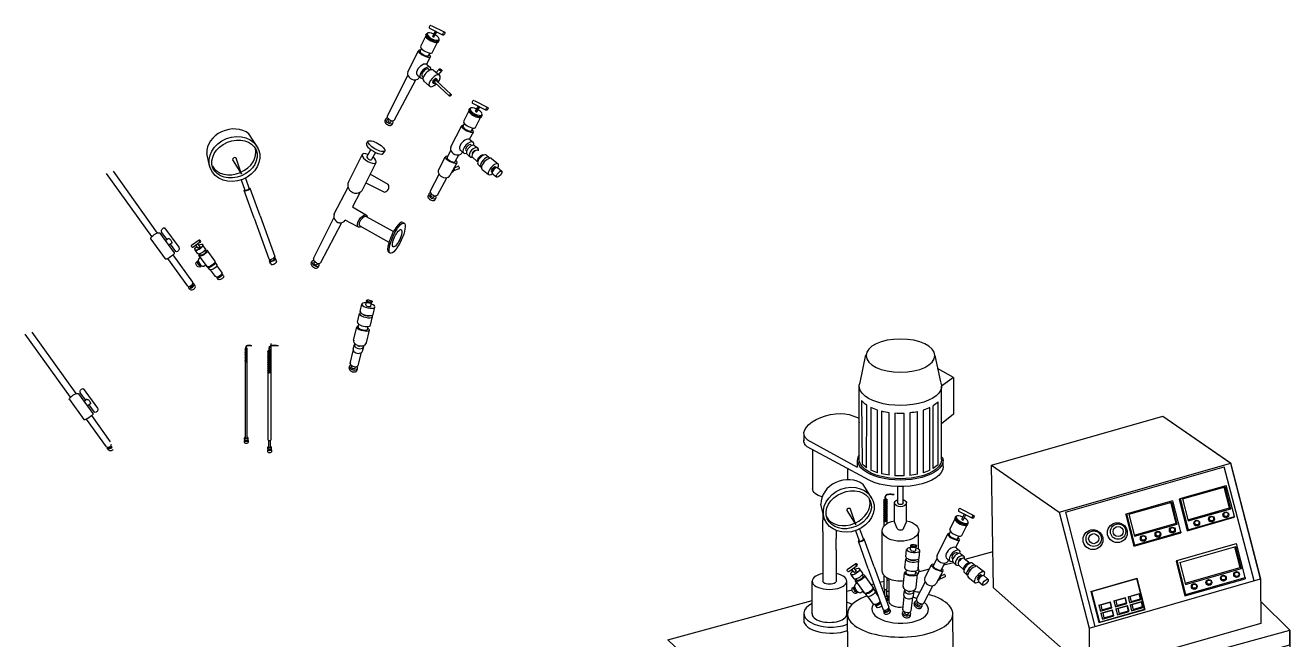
# Model space of a CAD drawing. Extents: x -739 to 2340, y -608 to 1653.
# Drawn here: x -739 to 800, y 609 to 1356 of the extents above; entities that cross this region are included whole.
import ezdxf

# ---------------------------------------------------------------- set-up
doc = ezdxf.new("R2010")
doc.units = 0
doc.header["$MEASUREMENT"] = 0

# ---------------------------------------------------------------- blocks, each defined once
blk = doc.blocks.new('*U5')
at = {"linetype": 'Continuous'}
for p, q in [((-1.1, 3.8), (-1.4, 3.8)), ((-0.4, -0.2), (-0.6, -0.2))]:
    blk.add_line(p, q, dxfattribs=at)
for major_axis in [(0.42, -2.02), (0.38, -1.83)]:
    blk.add_ellipse((-1, 1.8), major_axis=major_axis, ratio=0.373102, dxfattribs=at)
blk.add_ellipse((-0.7, 1.8), major_axis=(0.42, -2.02), ratio=0.373102, start_param=6.145748, end_param=9.391642, dxfattribs=at)
blk = doc.blocks.new('*U6')
at = {"color": 0, "linetype": 'ByBlock', "lineweight": -2, "transparency": 16777216, "rotation": 270}
for p in [(579, 1450), (579, 1450, 1.9), (579, 1450, 3.8), (579, 1447.7), (579, 1447.7, 1.9), (579, 1447.7, 3.8), (579, 1445.4), (579, 1445.4, 1.9), (579, 1445.4, 3.8), (579, 1443.1), (579, 1443.1, 1.9), (579, 1443.1, 3.8), (579, 1440.8), (579, 1440.8, 1.9), (579, 1440.8, 3.8), (579, 1438.5), (579, 1438.5, 1.9), (579, 1438.5, 3.8), (579, 1436.2), (579, 1436.2, 1.9), (579, 1436.2, 3.8), (579, 1433.8), (579, 1433.8, 1.9), (579, 1433.8, 3.8), (579, 1431.5), (579, 1431.5, 1.9), (579, 1431.5, 3.8), (579, 1429.2), (579, 1429.2, 1.9), (579, 1429.2, 3.8), (579, 1426.9), (579, 1426.9, 1.9), (579, 1426.9, 3.8), (579, 1424.6), (579, 1424.6, 1.9), (579, 1424.6, 3.8)]:
    blk.add_blockref('*U5', p, dxfattribs=at)
blk = doc.blocks.new('*U7')
at = {"linetype": 'Continuous'}
for p, q in [((-0.6, 2.3), (-0.8, 2.3)), ((-0.2, -0.1), (-0.3, -0.1))]:
    blk.add_line(p, q, dxfattribs=at)
for major_axis in [(0.25, -1.2), (0.23, -1.09)]:
    blk.add_ellipse((-0.6, 1.1), major_axis=major_axis, ratio=0.373102, dxfattribs=at)
blk.add_ellipse((-0.4, 1.1), major_axis=(0.25, -1.2), ratio=0.373102, start_param=6.145748, end_param=9.391642, dxfattribs=at)
blk = doc.blocks.new('*U8')
at = {"color": 0, "linetype": 'ByBlock', "lineweight": -2, "transparency": 16777216, "rotation": 270}
for p in [(345.8, 865.9), (345.8, 865.9, 1.1), (345.8, 865.9, 2.2), (345.8, 864.6), (345.8, 864.6, 1.1), (345.8, 864.6, 2.2), (345.8, 863.2), (345.8, 863.2, 1.1), (345.8, 863.2, 2.2), (345.8, 861.8), (345.8, 861.8, 1.1), (345.8, 861.8, 2.2), (345.8, 860.4), (345.8, 860.4, 1.1), (345.8, 860.4, 2.2), (345.8, 859), (345.8, 859, 1.1), (345.8, 859, 2.2), (345.8, 857.7), (345.8, 857.7, 1.1), (345.8, 857.7, 2.2), (345.8, 856.3), (345.8, 856.3, 1.1), (345.8, 856.3, 2.2), (345.8, 854.9), (345.8, 854.9, 1.1), (345.8, 854.9, 2.2), (345.8, 853.5), (345.8, 853.5, 1.1), (345.8, 853.5, 2.2), (345.8, 852.1), (345.8, 852.1, 1.1), (345.8, 852.1, 2.2), (345.8, 850.7), (345.8, 850.7, 1.1), (345.8, 850.7, 2.2)]:
    blk.add_blockref('*U7', p, dxfattribs=at)
blk = doc.blocks.new('*U9')
at = {"linetype": 'Continuous'}
for p, q in [((-1.1, 3.8), (-1.4, 3.8)), ((-0.4, -0.2), (-0.6, -0.2))]:
    blk.add_line(p, q, dxfattribs=at)
for major_axis in [(0.42, -2.02), (0.38, -1.83)]:
    blk.add_ellipse((-1, 1.8), major_axis=major_axis, ratio=0.373102, dxfattribs=at)
blk.add_ellipse((-0.7, 1.8), major_axis=(0.42, -2.02), ratio=0.373102, start_param=6.145748, end_param=9.391642, dxfattribs=at)
blk = doc.blocks.new('*U10')
at = {"color": 0, "linetype": 'ByBlock', "lineweight": -2, "transparency": 16777216, "rotation": 270}
for p in [(579, 1450), (579, 1450, 1.9), (579, 1450, 3.8), (579, 1447.7), (579, 1447.7, 1.9), (579, 1447.7, 3.8), (579, 1445.4), (579, 1445.4, 1.9), (579, 1445.4, 3.8), (579, 1443.1), (579, 1443.1, 1.9), (579, 1443.1, 3.8), (579, 1440.8), (579, 1440.8, 1.9), (579, 1440.8, 3.8), (579, 1438.5), (579, 1438.5, 1.9), (579, 1438.5, 3.8), (579, 1436.2), (579, 1436.2, 1.9), (579, 1436.2, 3.8), (579, 1433.8), (579, 1433.8, 1.9), (579, 1433.8, 3.8), (579, 1431.5), (579, 1431.5, 1.9), (579, 1431.5, 3.8), (579, 1429.2), (579, 1429.2, 1.9), (579, 1429.2, 3.8), (579, 1426.9), (579, 1426.9, 1.9), (579, 1426.9, 3.8), (579, 1424.6), (579, 1424.6, 1.9), (579, 1424.6, 3.8)]:
    blk.add_blockref('*U9', p, dxfattribs=at)

msp = doc.modelspace()

# ---------------------------------------------------------------- linework, layer by layer
at = {"linetype": 'Continuous'}
for p, q in [((-244.7, 1356.2), (-228, 1347.9)), ((-257.3, 1330.9), (-251.2, 1343)), ((-251.2, 1344.3), (-250.5, 1345.8)), ((-250, 1346.3), (-249, 1346.9)), ((-246.6, 1352.8), (-229.9, 1344.5)), ((-242.7, 1343.1), (-239.4, 1349.2)), ((-241.1, 1342.3), (-237.8, 1348.4)), ((-234.8, 1338.4), (-234.8, 1339.8)), ((-259.9, 1325.2), (-259.7, 1325.5)), ((-258.1, 1324.5), (-256.3, 1328.1)), ((-242.8, 1323.6), (-236.7, 1335.7)), ((-235.6, 1336.4), (-234.9, 1337.9)), ((-245.5, 1318.3), (-250.4, 1309)), ((-249.4, 1308.4), (-245.5, 1305.2)), ((-247.8, 1319.3), (-246.1, 1322.8)), ((-261.3, 1295.6), (-257.2, 1292.3)), ((-255.4, 1294.6), (-254.1, 1293.5)), ((-247.7, 1303.2), (-246.1, 1301.9)), ((-241.7, 1301.7), (-234.4, 1295.7)), ((-234.4, 1303.4), (-238.3, 1298.9)), ((-235.2, 1296.4), (-231.4, 1300.8)), ((-253.7, 1289), (-246.4, 1282.2)), ((-242.6, 1286.6), (-241.6, 1285.6)), ((-240.5, 1287.1), (-222.4, 1270.2)), ((-238.4, 1289.1), (-220.4, 1272.2)), ((-238.1, 1291.2), (-237.1, 1290.4)), ((-192.4, 1264.9), (-175.7, 1256.5)), ((-204.9, 1239.6), (-198.8, 1251.7)), ((-198.9, 1252.9), (-198.2, 1254.5)), ((-197.7, 1255), (-196.7, 1255.5)), ((-194.3, 1261.5), (-177.6, 1253.1)), ((-190.4, 1251.8), (-187.1, 1257.9)), ((-188.8, 1250.9), (-185.5, 1257.1)), ((-183.3, 1245.1), (-182.6, 1246.6)), ((-182.5, 1247), (-182.5, 1248.4)), ((-207.6, 1233.8), (-207.4, 1234.2)), ((-205.8, 1233.2), (-204, 1236.8)), ((-195.5, 1227.9), (-193.7, 1231.4)), ((-190.4, 1232.2), (-184.3, 1244.3)), ((-455.2, 1206.8), (-466.4, 1224.4)), ((-193.2, 1226.9), (-198.1, 1217.6)), ((-197, 1217), (-193.2, 1213.8)), ((-513.8, 1183.8), (-517.7, 1200.5)), ((-323.2, 1212.1), (-321.3, 1215.2)), ((-317.9, 1205.1), (-322.7, 1196.8)), ((-312.2, 1201.5), (-317, 1193.2)), ((-302.8, 1200.3), (-300.9, 1203.4)), ((-209, 1204.3), (-204.9, 1200.9)), ((-196.2, 1210.9), (-195, 1210)), ((-191.4, 1209.7), (-187.7, 1206.9)), ((-486.2, 1192.8), (-475.5, 1175.4)), ((-475.5, 1175.4), (-481.7, 1194.6)), ((-213.1, 1189.4), (-221.7, 1173.6)), ((-200.9, 1199.6), (-197.5, 1196.5)), ((-194.5, 1196.2), (-188, 1190.1)), ((-187.6, 1187.3), (-184.3, 1184.2)), ((-177.4, 1198.3), (-173.8, 1195.5)), ((-170.7, 1194), (-163, 1187.7)), ((-470.7, 1170.4), (-466.1, 1157.5)), ((-296.9, 1162.7), (-318.6, 1175.3)), ((-210.4, 1181.9), (-217.3, 1179.1)), ((-216.1, 1183), (-211.6, 1184.9)), ((-182.7, 1181.3), (-174.6, 1174.7)), ((-171.4, 1178.4), (-170.6, 1177.8)), ((-170.1, 1176.1), (-164.9, 1171.8)), ((-166.3, 1184), (-165.7, 1183.4)), ((-163.8, 1183.2), (-158.6, 1179)), ((-475.8, 1168.3), (-471.3, 1155.7)), ((-460, 1121.8), (-472.2, 1155.3)), ((-452.8, 1124.4), (-464.9, 1157.9)), ((-323.9, 1164.8), (-301.4, 1153.4)), ((-330.9, 1153.5), (-340.2, 1135.5)), ((-452.8, 1124.4), (-435, 1075.1)), ((-340.2, 1135.5), (-323.3, 1125.3)), ((-323.5, 1123.7), (-290.4, 1105.4)), ((-569, 1109.8), (-551.6, 1086.2)), ((-460, 1121.8), (-442, 1072.1)), ((-333.6, 1111.1), (-349.1, 1119.1)), ((-331.3, 1112.4), (-295.9, 1092.6)), ((-279.1, 1116.6), (-277.1, 1115.5)), ((-585.8, 1096.3), (-568.3, 1072.1)), ((-574.6, 1103.5), (-557.2, 1079.3)), ((-566, 1095.6), (-572.7, 1104.8)), ((-564.3, 1096.8), (-568, 1094.2)), ((-526.8, 1094.8), (-536.1, 1088.3)), ((-525.2, 1092.7), (-534.5, 1086.1)), ((-560.3, 1091.2), (-563.9, 1088.7)), ((-555.3, 1081.2), (-561.9, 1090.1)), ((-531.9, 1082.8), (-532, 1082.9)), ((-522.6, 1089.5), (-522.8, 1089.7)), ((-294.3, 1079), (-296.4, 1080.2)), ((-529.7, 1068.8), (-527.9, 1070.1)), ((-527, 1072.7), (-525.5, 1073.7)), ((-526.9, 1075.5), (-517.6, 1062.9)), ((-526.1, 1062.5), (-523.9, 1063.6)), ((-521.2, 1063.3), (-519, 1064.7)), ((-441.3, 1069.9), (-439.8, 1066)), ((-439.9, 1066.1), (-441.2, 1069.8)), ((-440.3, 1070.3), (-440.7, 1071.4)), ((-435.1, 1072.4), (-435.5, 1073.6)), ((-434.2, 1072.9), (-432.8, 1069.1)), ((-390.5, 1067), (-389.7, 1069)), ((-387.4, 1067.5), (-386.6, 1069)), ((-383.4, 1065.2), (-382.6, 1066.7)), ((-381.9, 1062.1), (-380.9, 1064)), ((-503.2, 1050.1), (-503.5, 1050.5)), ((-500.3, 1052.4), (-500.5, 1052.7)), ((-537.8, 1038.3), (-538.3, 1038.8)), ((-534.8, 1040.4), (-535.3, 1041.1)), ((-331, 1008.2), (-328.9, 1017.1)), ((-324.1, 1016), (-323.2, 1020)), ((-323.4, 1020.5), (-323.2, 1021.5)), ((-322.9, 1021), (-322.9, 1021)), ((-317.9, 1014.6), (-317, 1018.5)), ((-316.6, 1018.9), (-316.3, 1020)), ((-334.1, 995.1), (-331.6, 1005.7)), ((-318.2, 991.4), (-315.8, 1001.9)), ((-315.2, 1004.6), (-313.1, 1013.5)), ((-333.4, 988.7), (-332.4, 992.6)), ((-323.3, 969.9), (-319.7, 985.4)), ((-322.1, 986), (-321.2, 989.8)), ((-470.6, 878.6), (-470.6, 962.7)), ((-469.9, 962.8), (-469.9, 964.1)), ((-469.8, 964.1), (-469.8, 964.4)), ((-469.5, 964.1), (-469.5, 964.4)), ((-469.3, 962.9), (-469.3, 964.1)), ((-468.7, 963), (-468.7, 877)), ((-443, 928.5), (-443, 960)), ((-441.9, 960.2), (-441.9, 962.4)), ((-441.6, 962.4), (-441.6, 962.9)), ((-441.2, 962.4), (-441.2, 962.9)), ((-440.9, 960.4), (-440.9, 962.4)), ((-439.8, 969.1), (-439.8, 931.1)), ((-439.8, 960.6), (-439.8, 931.1)), ((-339.5, 962.4), (-337.9, 968.1)), ((-328.1, 959.9), (-326.5, 965.6)), ((277.4, 921.8), (284.5, 955.2)), ((368.4, 954.4), (375.5, 922.3)), ((-443, 851.6), (-443, 928.5)), ((-439.8, 931.1), (-439.8, 851.6)), ((391.1, 927.7), (371.7, 938.6)), ((391.1, 927.7), (376.7, 917.2)), ((391.1, 927.7), (391.1, 883.3)), ((-664.9, 900.1), (-671.7, 909.2)), ((-668, 914.2), (-650.6, 890.6)), ((276.4, 828), (276.4, 917.2)), ((376.7, 828), (376.7, 917.2)), ((-684.8, 900.8), (-667.3, 876.6)), ((-673.6, 907.9), (-656.2, 883.8)), ((-663.3, 901.2), (-666.9, 898.7)), ((-659.3, 895.6), (-662.9, 893.1)), ((-654.3, 885.6), (-660.9, 894.5)), ((-470.6, 854.3), (-470.6, 878.6)), ((268.6, 881.3), (276.4, 878.2)), ((391.1, 883.3), (376.7, 871.4)), ((437.3, 821), (646, 880.7)), ((646, 880.7), (728.5, 823.6)), ((-468.7, 877), (-468.7, 854.4)), ((-471.8, 852.2), (-471.8, 854.4)), ((-471.8, 848.8), (-471.8, 851.1)), ((-468.7, 851.4), (-468.7, 851.1)), ((-467.3, 852.2), (-467.3, 854.4)), ((-467.3, 851.1), (-467.3, 848.8)), ((-442.3, 843), (-442.2, 851.1)), ((-440.3, 851.1), (-440.3, 843)), ((209.1, 859.2), (209.1, 850.6)), ((274.5, 818.3), (213, 852.1)), ((-636.6, 842.3), (-637.1, 843)), ((-443.5, 840.9), (-443.5, 843)), ((-443.5, 837.4), (-443.5, 839.8)), ((-442.3, 840.1), (-442.3, 839.8)), ((-440.3, 840), (-440.3, 839.8)), ((-439, 840.9), (-439, 843)), ((-439, 839.8), (-439, 837.4)), ((288.6, 802.7), (213, 843.5)), ((219.5, 840), (219.7, 792.4)), ((262.1, 817), (262.1, 803.3)), ((274.5, 819.5), (274.5, 827.2)), ((378.6, 819.5), (378.6, 827.4)), ((437.3, 821), (519.9, 764)), ((519.9, 764), (728.5, 823.6)), ((527.4, 764), (720.6, 819.2)), ((756.9, 680.3), (720.6, 819.2)), ((764.9, 682.6), (728.5, 823)), ((288.9, 810.5), (285.3, 812.4)), ((292.3, 779.9), (281.2, 797.5)), ((323.3, 775.1), (323.3, 795)), ((329.8, 775.1), (329.8, 795)), ((666.9, 780.4), (723.2, 796.5)), ((669.8, 779.9), (721.8, 794.7)), ((727.1, 769.1), (720.6, 794.4)), ((728.6, 768.1), (721.8, 794.7)), ((733, 758.4), (723.2, 796.3)), ((733, 758.4), (723.2, 796.3)), ((233.8, 756.9), (229.9, 773.6)), ((306.8, 747.3), (306.8, 778.8)), ((307.9, 779), (307.9, 781.2)), ((308.2, 781.2), (308.2, 781.7)), ((308.6, 781.2), (308.6, 781.7)), ((308.9, 779.2), (308.9, 781.2)), ((310, 779.7), (310, 749.9)), ((310, 779.4), (310, 749.9)), ((319.3, 752.3), (319.3, 775.1)), ((333.8, 752.3), (333.8, 775.1)), ((601.8, 761.8), (658.1, 777.9)), ((604.7, 761.3), (656.7, 776.1)), ((662.3, 750.5), (655.8, 775.9)), ((663.5, 749.4), (656.7, 776.1)), ((667.9, 739.8), (658.1, 777.7)), ((667.9, 739.8), (658.1, 777.7)), ((665.9, 779.3), (666.9, 780.4)), ((665.9, 779.3), (675.7, 741.2)), ((666.9, 780.4), (676.7, 742.3)), ((669.8, 779.9), (676.7, 753.2)), ((232.2, 763.4), (232.2, 754.2)), ((232.2, 740.4), (232.2, 754.2)), ((261.4, 765.8), (272.1, 748.4)), ((272.1, 748.4), (265.9, 767.7)), ((386.7, 743), (392.8, 755.1)), ((392.8, 756.3), (393.5, 757.9)), ((394, 758.4), (395, 758.9)), ((397.4, 764.9), (414.1, 756.5)), ((399.2, 768.3), (416, 759.9)), ((401.3, 755.2), (404.6, 761.3)), ((402.9, 754.3), (406.2, 760.5)), ((519.9, 764), (556.2, 622.9)), ((527.4, 764), (563.3, 624.9)), ((600.8, 760.6), (601.8, 761.8)), ((600.8, 760.6), (610.6, 722.6)), ((601.8, 761.8), (611.6, 723.7)), ((604.7, 761.3), (611.6, 734.6)), ((675.7, 741.2), (732.9, 757.6)), ((676.3, 754.5), (727.1, 769.1)), ((676.7, 753.2), (728.6, 768.1)), ((676.7, 753.2), (716.1, 764.5)), ((676.7, 742.3), (733, 758.4)), ((728.6, 768.1), (727.1, 769.1)), ((733, 758.4), (732.9, 757.6)), ((232.2, 740.4), (232.2, 698.1)), ((248.4, 741.7), (248.4, 731.7)), ((271.7, 741.4), (276.3, 728.8)), ((276.8, 743.5), (281.5, 730.6)), ((304.2, 692.8), (304.2, 741.2)), ((322.7, 743.8), (319.3, 752.3)), ((330.5, 744), (333.8, 752.3)), ((348.7, 718.9), (348.7, 739.8)), ((385.9, 736.6), (387.7, 740.2)), ((401.2, 735.6), (407.3, 747.7)), ((408.4, 748.5), (409.1, 750)), ((409.2, 750.4), (409.2, 751.8)), ((610.6, 722.6), (667.8, 738.9)), ((611.2, 735.9), (662.3, 750.5)), ((611.6, 734.6), (663.5, 749.4)), ((611.6, 723.7), (667.9, 739.8)), ((662.3, 750.5), (663.5, 749.4)), ((667.9, 739.8), (667.8, 738.9)), ((675.7, 741.2), (676.7, 742.3)), ((248.4, 718), (248.4, 731.7)), ((287.5, 694.9), (275.4, 728.4)), ((294.7, 697.5), (282.6, 731)), ((339.1, 722.6), (339.2, 723.6)), ((384.1, 737.2), (384.3, 737.6)), ((398.5, 730.3), (393.6, 721)), ((396.2, 731.3), (397.9, 734.8)), ((610.6, 722.6), (611.6, 723.7)), ((663, 704.9), (735.6, 725.7)), ((663, 704.9), (735.6, 725.7)), ((746.3, 684.2), (735.6, 725.7)), ((746.3, 684.2), (735.6, 725.7)), ((248.4, 718), (248.4, 698.2)), ((333.2, 709.4), (334.1, 718.5)), ((339, 718), (339.4, 722.1)), ((339.5, 723.1), (339.5, 723.1)), ((345.4, 717.4), (345.7, 721.4)), ((346.1, 721.9), (346.2, 723)), ((349.4, 707.9), (350.3, 717)), ((394.6, 720.4), (398.5, 717.2)), ((395.5, 714.3), (396.6, 713.4)), ((400.2, 713.1), (403.9, 710.3)), ((666.7, 702.7), (734.8, 722.1)), ((740.1, 696.6), (733.6, 721.8)), ((741.6, 695.4), (734.8, 722.1)), ((232.2, 698.1), (232.2, 679.4)), ((248.4, 698.2), (248.4, 679.4)), ((272.2, 701), (261.9, 693.8)), ((273.9, 698.7), (263.6, 691.4)), ((276.8, 695.2), (276.6, 695.4)), ((287.5, 694.9), (305.5, 645.2)), ((294.7, 697.5), (312.6, 648.2)), ((331.9, 696), (333, 706.8)), ((333.5, 689.7), (333.8, 693.7)), ((348.1, 694.4), (349.1, 705.2)), ((348.7, 706.2), (348.7, 706.9)), ((348.7, 694.4), (348.7, 700.8)), ((378.6, 692.8), (369.9, 677)), ((382.7, 707.7), (386.8, 704.3)), ((389.4, 707.5), (390.3, 706.8)), ((390.8, 703), (394.1, 699.9)), ((397.1, 699.6), (403.7, 693.5)), ((404.3, 707.4), (411.3, 701.8)), ((414.3, 701.7), (417.9, 698.9)), ((420.9, 697.4), (428.7, 691.1)), ((663, 704.9), (662.1, 703.9)), ((662.1, 703.9), (672.9, 661.9)), ((663, 704.9), (673.7, 663.5)), ((666.7, 702.7), (673.6, 676)), ((673.2, 677.5), (740.1, 696.6)), ((673.6, 676), (741.6, 695.4)), ((740.1, 696.6), (741.6, 695.4)), ((219.1, 640.3), (219.1, 680.4)), ((261.3, 639.6), (261.3, 680.1)), ((266.5, 687.7), (266.3, 687.9)), ((272, 676.5), (273.6, 677.6)), ((272.1, 679.7), (282.3, 665.6)), ((306.8, 670.4), (306.8, 686.8)), ((310, 684.2), (310, 670.4)), ((310, 684.2), (310, 678.9)), ((312.7, 655.9), (312.7, 682.7)), ((345, 688.6), (345.3, 692.4)), ((345.9, 672.4), (347.4, 688.3)), ((381.2, 685.3), (374.4, 682.5)), ((375.6, 686.4), (380.1, 688.3)), ((404, 690.7), (407.4, 687.6)), ((409, 684.7), (417.1, 678.1)), ((420.3, 681.8), (421, 681.2)), ((421.6, 679.5), (426.8, 675.2)), ((425.3, 687.4), (426, 686.8)), ((427.9, 686.6), (433.1, 682.4)), ((556.2, 622.9), (764.9, 682.6)), ((558.2, 667.4), (614.5, 683.5)), ((559.1, 667.4), (614.2, 683.2)), ((623.8, 645.9), (614.2, 683)), ((624.3, 645.5), (614.5, 683.4)), ((672.9, 661.9), (746, 682.8)), ((673.6, 676), (713.1, 687.3)), ((673.7, 663.5), (746.3, 684.2)), ((746.3, 684.2), (746, 682.8)), ((268.9, 672.2), (270.9, 673.7)), ((272.9, 665.2), (275.3, 666.5)), ((278.3, 666.1), (280.8, 667.7)), ((307.6, 662.1), (307.6, 669.9)), ((309.5, 670), (309.5, 661.9)), ((310.8, 661.9), (310.8, 659.7)), ((330.8, 662.8), (331.6, 668.7)), ((342.4, 661.9), (343.3, 667.7)), ((558.2, 667.4), (568, 629.4)), ((559.1, 667.4), (568.7, 630.1)), ((603.6, 660.8), (617.6, 664.9)), ((605.8, 661.2), (617.3, 664.4)), ((618.8, 658.5), (617.3, 664.4)), ((619.5, 657.6), (617.6, 664.9)), ((673.7, 663.5), (672.9, 661.9)), ((298.2, 651.5), (297.9, 651.9)), ((301.5, 654), (301.3, 654.3)), ((309.5, 661), (309.5, 661)), ((309.5, 658.9), (309.5, 658.6)), ((309.5, 657.8), (309.5, 657.8)), ((310.8, 658.6), (310.8, 656.3)), ((312.5, 645.5), (312.1, 646.7)), ((568.1, 650.7), (582.1, 654.7)), ((568.1, 650.7), (569.9, 643.5)), ((569.9, 643.5), (584, 647.5)), ((570.3, 651), (581.8, 654.3)), ((570.3, 651), (571.8, 645.1)), ((571.8, 645.1), (583.3, 648.4)), ((583.3, 648.4), (581.8, 654.3)), ((584, 647.5), (582.1, 654.7)), ((586.4, 655.9), (600.5, 660)), ((586.4, 655.9), (588.3, 648.7)), ((588.3, 648.7), (602.3, 652.7)), ((588.6, 656.3), (600.1, 659.5)), ((588.6, 656.3), (590.1, 650.3)), ((588.9, 646.3), (603, 650.3)), ((590.1, 650.3), (601.7, 653.6)), ((591.1, 646.6), (602.6, 649.9)), ((591.1, 646.6), (592.7, 640.7)), ((601.7, 653.6), (600.1, 659.5)), ((602.3, 652.7), (600.5, 660)), ((604.2, 643.9), (602.6, 649.9)), ((604.9, 643.1), (603, 650.3)), ((603.6, 660.8), (605.4, 653.6)), ((605.4, 653.6), (619.5, 657.6)), ((605.8, 661.2), (607.3, 655.2)), ((606.1, 651.2), (620.1, 655.2)), ((606.1, 651.2), (607.9, 643.9)), ((607.3, 655.2), (618.8, 658.5)), ((607.9, 643.9), (622, 648)), ((608.3, 651.5), (619.8, 654.8)), ((608.3, 651.5), (609.8, 645.6)), ((609.8, 645.6), (621.3, 648.9)), ((621.3, 648.9), (619.8, 654.8)), ((622, 648), (620.1, 655.2)), ((262, 618.7), (262, 640.5)), ((306.3, 643), (307.3, 640.3)), ((307.3, 640.3), (306.3, 642.9)), ((307.2, 643.4), (306.8, 644.5)), ((313.4, 646), (314.4, 643.3)), ((390.6, 595.4), (390.2, 640.5)), ((568, 629.4), (624.3, 645.5)), ((568.7, 630.1), (623.8, 645.9)), ((570.6, 641), (584.7, 645)), ((570.6, 641), (572.4, 633.8)), ((572.4, 633.8), (586.5, 637.8)), ((572.8, 641.3), (584.3, 644.6)), ((572.8, 641.3), (574.3, 635.4)), ((574.3, 635.4), (585.8, 638.7)), ((585.8, 638.7), (584.3, 644.6)), ((586.5, 637.8), (584.7, 645)), ((588.9, 646.3), (590.8, 639)), ((590.8, 639), (604.9, 643.1)), ((592.7, 640.7), (604.2, 643.9)), ((262, 618.7), (262.1, 595.4)), ((556.2, 622.9), (556.4, 568.8)), ((800.4, 620.4), (800.3, 162.7))]:
    msp.add_line(p, q, dxfattribs=at)
for points in [[(-272.8, 1299.7), (-259.9, 1325.2)], [(-258.1, 1324.5), (-256.3, 1328.1)], [(-247.8, 1319.3), (-246, 1322.7)], [(-297.8, 1246.1), (-272.9, 1295.4)], [(-289.1, 1241.2), (-263.3, 1290)], [(-300.6, 1240.6), (-299.8, 1242.6)], [(-297.5, 1241), (-296.6, 1242.7)], [(-293.5, 1238.8), (-292.7, 1240.4)], [(-292.1, 1235.6), (-291.1, 1237.4)], [(-220.5, 1208.3), (-207.6, 1233.8)], [(-205.8, 1233.2), (-204, 1236.8)], [(-195.5, 1227.9), (-193.6, 1231.4)], [(-224.9, 1195.5), (-220.6, 1204)], [(-328.5, 1199.2), (-345.2, 1165.7)], [(-328.6, 1155.5), (-311.4, 1189.6)], [(-235.4, 1180.5), (-227.4, 1196.3)], [(-215.2, 1190.5), (-211, 1198.6)], [(-584.4, 1099.5), (-639.5, 1176.1)], [(-577.6, 1103.6), (-631.3, 1178.7)], [(-245.5, 1154.8), (-235, 1175.4)], [(-236.8, 1149.8), (-225.6, 1170.9)], [(-362.8, 1126.1), (-345.7, 1159.6)], [(-245.2, 1149.7), (-244.3, 1151.4)], [(-241.2, 1147.4), (-240.4, 1149)], [(-239.7, 1144.3), (-238.8, 1146)], [(-387.8, 1072.5), (-362.8, 1121.9)], [(-379, 1067.6), (-353.2, 1116.4)], [(-528.5, 1078.4), (-531.5, 1082.5)], [(-528.6, 1085.4), (-530.9, 1088.6)], [(-526.1, 1087.1), (-528.5, 1090.4)], [(-525.4, 1076.8), (-526.3, 1078.1)], [(-519.4, 1084.8), (-522.4, 1088.9)], [(-518.9, 1081.4), (-519.9, 1082.7)], [(-507.8, 1069.6), (-517.3, 1082.6)], [(-540.8, 1038.9), (-565.1, 1072.7)], [(-534.7, 1043.7), (-558.6, 1077)], [(-525.5, 1073.7), (-527.1, 1075.8)], [(-517.6, 1062.9), (-518.9, 1064.7)], [(-513.9, 1058.9), (-516.2, 1062)], [(-505.4, 1065.2), (-507.6, 1068.1)], [(-499.4, 1055.9), (-505.4, 1064)], [(-507, 1050.5), (-513, 1058.6)], [(-503.2, 1046.9), (-504.9, 1049.2)], [(-497.1, 1051.6), (-498.8, 1053.9)], [(-538, 1035), (-539.7, 1037.3)], [(-531.7, 1039.4), (-533.4, 1041.7)], [(-338.9, 973.2), (-335.2, 989.1)], [(-333.4, 988.5), (-332.5, 992.4)], [(-323.3, 969.9), (-319.7, 985.5)], [(-683.4, 903.9), (-738.5, 980.6)], [(-676.6, 908.1), (-730.3, 983.1)], [(-343.1, 945), (-339.3, 960.4)], [(-333.3, 942.5), (-329.2, 958.2)], [(-344.4, 939.1), (-344, 941.3)], [(-341.4, 940.3), (-341, 942.2)], [(-337, 939.1), (-336.6, 940.8)], [(-334.9, 936.3), (-334.4, 938.3)], [(279.3, 899.6), (279.9, 822.9)], [(285.4, 818), (285.5, 894)], [(366.2, 893.2), (366.2, 817)], [(372.4, 821.9), (372.4, 898.2)], [(-634.7, 849.4), (-657.5, 881.4)], [(290.6, 891.2), (290.6, 815)], [(298.8, 811.9), (298.8, 888)], [(303.7, 886.6), (303.7, 810.5), (303.7, 810.5)], [(313, 808.8), (313, 884.9)], [(319.7, 884.3), (319.7, 808.1)], [(331.1, 808), (331.1, 884.1)], [(338.1, 884.7), (338.1, 808.6)], [(347.3, 810), (347.3, 886.2)], [(354.3, 888), (354.3, 811.8)], [(362.5, 815), (362.5, 891.1)], [(440, 671.6), (437.3, 821), (646, 880.7), (728.3, 823.8), (764.9, 682.6), (764.9, 682.6), (765.2, 628.2)], [(-639.8, 843.3), (-664.1, 877.1)], [(-637, 839.4), (-638.7, 841.7)], [(385.9, 736.6), (387.7, 740.2)], [(371.2, 711.7), (384.1, 737.2)], [(396.2, 731.3), (398, 734.8)], [(405.3, 706.6), (439.5, 715.9)], [(270.2, 690.7), (267.6, 694.2)], [(272.9, 692.5), (270.3, 696.1)], [(280.3, 690), (277.1, 694.5)], [(333.5, 689.7), (333.8, 693.5)], [(348.7, 691.3), (361.8, 694.8)], [(348.7, 691.3), (361.8, 694.8)], [(356.3, 683.9), (364.2, 699.7)], [(366.7, 698.9), (371.1, 707.4)], [(376.4, 693.9), (380.7, 702)], [(379.4, 699.6), (391.1, 702.8)], [(270.2, 682.9), (266.9, 687.4)], [(273.6, 677.6), (271.8, 680)], [(273.7, 681.1), (272.7, 682.6)], [(280.9, 686.2), (279.8, 687.6)], [(293.1, 673.1), (282.7, 687.4)], [(301.6, 678.6), (306.8, 680)], [(310, 680.8), (312.7, 681.5)], [(330, 673.6), (331.6, 689.9)], [(345.9, 672.4), (347.4, 688.3)], [(346.2, 658.2), (356.6, 678.8)], [(261.3, 667.6), (267.7, 669.4)], [(282.3, 665.6), (280.8, 667.7)], [(286.4, 661.3), (283.9, 664.7)], [(291.2, 675.7), (294.2, 676.5)], [(295.9, 668.2), (293.5, 671.4)], [(299.4, 662.1), (295.9, 666.9)], [(354.9, 653.2), (366, 674.3)], [(765.2, 628.2), (556.4, 568.8), (440, 671.6)], [(43.4, 608.6), (219.1, 656.2)], [(43.4, 608.6), (203.6, 456.2), (800.4, 620.4), (765.1, 655.1)], [(294, 651.9), (287.5, 661)], [(298.2, 647.9), (296.3, 650.5)], [(329.6, 645.1), (331.3, 660.9)], [(339.5, 643.9), (341.6, 660)], [(343.4, 652.6), (344.2, 654.7)], [(346.5, 653.1), (347.4, 654.8)], [(350.5, 650.8), (351.3, 652.4)], [(351.9, 647.7), (352.9, 649.4)], [(209, 640.7), (209, 632)], [(329, 639.2), (329.1, 641.4)], [(331.8, 640.7), (332, 642.6)], [(336.3, 640), (336.5, 641.9)], [(338.8, 637.6), (339, 639.6)], [(43.4, 587.1), (203.6, 434.7), (800.4, 602.6), (800.4, 620.4)]]:
    msp.add_lwpolyline(points, dxfattribs=at)
msp.add_lwpolyline([(279.3, 903.4), (279.3, 903.4)], close=True, dxfattribs=at)
for centre, radius in [((687.2, 750.6), 3.54), ((705.1, 755.5), 3.54), ((705.2, 755.9), 2.58), ((722.6, 760.7), 3.54), ((722.8, 761.1), 2.58), ((560.9, 730.4), 12.1), ((561.8, 731.6), 9.36), ((590.6, 738.9), 12.1), ((591.5, 740.2), 9.36), ((591.5, 740.2), 6.14), ((640, 736.9), 3.54), ((640.1, 737.3), 2.58), ((657.5, 742.1), 3.54), ((657.7, 742.5), 2.58), ((687.4, 751), 2.58), ((561.8, 731.6), 6.14), ((622.1, 732), 3.54), ((622.3, 732.3), 2.58), ((702, 678.3), 3.54), ((702.2, 678.7), 2.58), ((719.6, 683.5), 3.54), ((719.7, 683.9), 2.58), ((735.7, 688), 3.54), ((735.9, 688.3), 2.58), ((684.2, 673.4), 3.54), ((684.4, 673.8), 2.58)]:
    msp.add_circle(centre, radius, dxfattribs=at)
for centre, radius, start, end in [((-336.1, 1162), 9.91, 157.6528, 319.1732), ((-302.2, 1159.5), 6.19, 277.1131, 30.6735), ((-355.2, 1124), 7.83, 164.4297, 273.498), ((-355.2, 1123.9), 7.81, 206.4143, 321.6873), ((-469.6, 964.5), 0.399, 251.8647, 288.1353), ((-441.4, 963), 0.667, 251.8647, 288.1353), ((-637.9, 847.4), 4.44, 245.0065, 347.4921), ((283.1, 828.2), 8.65, 140.2741, 185.1821), ((373.7, 827.3), 4.93, 0.7818, 53.0179), ((308.4, 781.9), 0.667, 251.8647, 288.1353)]:
    msp.add_arc(centre, radius, start, end, dxfattribs=at)
for centre, major_axis, ratio, start_param, end_param in [((-245.7, 1354.5), (-0.94, -1.71), 0.486917, 3.141593, 6.322419), ((-243.4, 1340.5), (-7.79, 3.99), 0.385181, 6.25845, 9.466712), ((-242.8, 1341.8), (-7.79, 3.99), 0.385181, 6.008796, 9.781747), ((-242.2, 1342.7), (-7.23, 3.71), 0.385181, 4.787902, 10.843887), ((-241.9, 1342.7), (-0.82, 0.42), 0.370948, 6.265757, 9.445244), ((-242.8, 1341.8), (-7.79, 3.99), 0.385181, 4.775858, 4.776876), ((-252.7, 1321.8), (-7.1, 3.62), 0.301626, 6.283185, 10.229511), ((-252.7, 1321.8), (-7.1, 3.62), 0.301626, 11.864304, 12.566356), ((-252.9, 1322.1), (-5.18, 2.64), 0.301626, 6.283185, 9.502965), ((-252.9, 1322.1), (-5.18, 2.64), 0.301626, 12.464392, 12.566356), ((-250, 1327.2), (-7.24, 3.69), 0.371877, 6.283185, 9.437873), ((-255.3, 1302), (-5.97, -6.36), 0.577569, 3.141593, 6.360871), ((-266, 1296.2), (-6.83, 3.48), 0.760186, 6.283185, 9.589679), ((-251.5, 1298.8), (-5.97, -6.36), 0.49078, 2.519915, 6.908248), ((-251.5, 1298.8), (-3.95, -4.21), 0.49078, 3.113353, 6.329269), ((-247.8, 1295.4), (-5.97, -6.36), 0.49078, 3.103978, 6.320231), ((-240.3, 1288.9), (-6.2, -6.61), 0.47747, 1.72823, 7.700364), ((-240.3, 1288.9), (-2.22, -2.36), 0.47747, 3.083194, 6.315541), ((-239.4, 1288.1), (-2.25, -2.4), 0.47747, 2.012631, 7.41589), ((-239.4, 1288.1), (-1, -0.98), 0.498949, 3.143454, 6.3201), ((-193.4, 1263.2), (-0.94, -1.71), 0.486917, 3.141593, 6.322419), ((-191, 1249.1), (-7.79, 3.99), 0.385181, 6.25845, 9.466712), ((-190.4, 1250.4), (-7.79, 3.99), 0.385181, 6.008796, 9.781747), ((-189.9, 1251.4), (-7.23, 3.71), 0.385181, 4.787902, 10.843887), ((-189.6, 1251.4), (-0.82, 0.42), 0.370948, 6.265757, 9.445244), ((-190.4, 1250.4), (-7.79, 3.99), 0.385181, 4.775858, 4.776876), ((-487.5, 1203.9), (-29.1, -9.4), 0.84614, 3.669776, 6.049199), ((-296.3, 1238.1), (-4.26, 2.49), 0.600322, 0, 3.191156), ((-295.4, 1240.1), (-4.36, 2.54), 0.586653, -0.750022, 3.923914), ((-293.4, 1243.8), (-4.34, 2.53), 0.590214, 0, 3.191156), ((-295.5, 1239.9), (-1.98, 1.15), 0.445736, 0, 3.194186), ((-200.4, 1230.4), (-7.1, 3.62), 0.301626, 6.283185, 10.229511), ((-200.4, 1230.4), (-7.1, 3.62), 0.301626, 11.864304, 12.566356), ((-200.6, 1230.7), (-5.18, 2.64), 0.301626, 6.283185, 9.502965), ((-200.6, 1230.7), (-5.18, 2.64), 0.301626, 12.464392, 12.566356), ((-197.7, 1235.9), (-7.24, 3.69), 0.371877, 6.283185, 9.437873), ((-203, 1210.6), (-5.97, -6.36), 0.577569, 3.141593, 6.360871), ((-485.4, 1197.6), (-26.2, -11), 0.778065, 1.597243, 3.032028), ((-320, 1194.3), (-8.48, 4.9), 0.402341, 5.085208, 10.663784), ((-313, 1206.2), (-10.2, 5.9), 0.309229, 0, 3.141593), ((-213.7, 1204.8), (-6.83, 3.48), 0.760186, 6.283185, 9.589679), ((-199.1, 1207.5), (-5.97, -6.36), 0.49078, 2.418246, 7.009917), ((-199.1, 1207.5), (-3.14, -3.34), 0.49078, 3.113353, 6.329269), ((-196.2, 1204.8), (-4.74, -5.05), 0.530013, 3.103978, 6.320231), ((-192.5, 1201.7), (-4.89, -5.22), 0.556723, 2.401501, 7.019401), ((-190.8, 1200), (-3.63, -3.87), 0.541445, 3.250104, 6.239046), ((-192.6, 1201.7), (-1.75, -1.87), 0.47747, 3.231753, 6.197925), ((-485.4, 1197.6), (-26.2, -11), 0.778065, 0.08072, 1.578291), ((-483.9, 1193.7), (2.27, 0.9), 0.648019, 6.19728, 9.624953), ((-319.8, 1195), (-2.86, 1.8), 0.495185, 0, 3.178277), ((-220.2, 1192.9), (-7.11, 3.58), 0.30682, 5.446387, 10.219742), ((-220.2, 1192.8), (-4.96, 2.37), 0.333522, 6.102734, 9.440801), ((-211, 1183.4), (-0.59, 1.45), 0.411174, 3.141593, 6.293232), ((-184.1, 1194.2), (-3.84, -4.09), 0.517576, 3.173976, 6.294827), ((-182.4, 1192.7), (-5.11, -5.51), 0.462705, 3.16807, 6.345394), ((-179, 1189.8), (-5.25, -5.67), 0.42979, 2.832486, 6.567108), ((-176.7, 1187.7), (-5.97, -6.36), 0.457849, 3.141593, 6.360871), ((-179, 1189.8), (-1.75, -1.87), 0.47747, 3.851278, 5.570224), ((-168.8, 1181.2), (-5.86, -6.45), 0.389864, 2.160118, 7.298241), ((-228.6, 1177.1), (-6.83, 3.48), 0.760186, 6.283185, 9.424778), ((-221.7, 1182.8), (0, 5.84), 0.958666, 3.517694, 4.868588), ((-221.6, 1182.4), (-5.59, 0), 0.909818, 2.294753, 3.322875), ((-168.8, 1181.2), (-2.52, -2.78), 0.389864, 3.149919, 6.327448), ((-168.1, 1180.6), (-2.52, -2.78), 0.389864, 2.870958, 6.593599), ((-166.9, 1179.6), (-3.22, -3.55), 0.389864, 2.991316, 6.467042), ((-468.6, 1156.6), (-3.61, -1.31), 0.278626, 5.559922, 10.234372), ((-468.6, 1156.6), (3.61, 1.31), 0.277727, 3.141593, 6.283185), ((-468.7, 1156.7), (-2.6, -0.94), 0.268141, 6.223867, 9.502838), ((-241.1, 1152.5), (-4.34, 2.53), 0.590214, 0, 3.191156), ((-244, 1146.7), (-4.26, 2.49), 0.600322, 0, 3.191156), ((-243, 1148.8), (-4.36, 2.54), 0.586653, -0.750022, 3.923914), ((-243.2, 1148.6), (-1.98, 1.15), 0.445736, 0, 3.194186), ((-287.7, 1098.4), (8.4, 18.3), 0.274584, 6.245661, 9.427242), ((-524.1, 1068), (2.87, -4.69), 0.545359, 3.141593, 6.291747), ((-438.5, 1073.7), (-3.53, -1.53), 0.47473, 6.224321, 9.424778), ((-437.7, 1071.4), (-3.55, -1.48), 0.492306, 5.576366, 10.108395), ((-437.7, 1071.4), (-2.61, -1.09), 0.499777, 6.231238, 9.470422), ((-436.3, 1067.6), (-3.53, -1.53), 0.47473, 6.224321, 9.424778), ((-386.3, 1064.5), (-4.26, 2.49), 0.600322, 0, 3.191156), ((-385.3, 1066.5), (-4.36, 2.54), 0.586653, -0.750022, 3.923914), ((-383.3, 1070.2), (-4.34, 2.53), 0.590214, 0, 3.191156), ((-385.4, 1066.3), (-1.98, 1.15), 0.445736, 0, 3.194186), ((-537.7, 1041.3), (-3.07, -2.39), 0.482907, 6.247741, 9.424778), ((-536.5, 1039.5), (-3.15, -2.21), 0.609367, 5.783808, 9.984362), ((-534.9, 1037.2), (-3.15, -2.2), 0.61102, 6.283185, 9.442248), ((-536.3, 1039.3), (-1.52, -1.07), 0.432251, 6.283185, 9.435736), ((-321, 1015.3), (-7.92, 1.85), 0.352618, 5.11373, 10.594331), ((-321, 1015.3), (-3.09, 0.72), 0.352618, 6.234078, 9.447672), ((-320, 1019.7), (-3.41, 0.8), 0.352618, 6.238437, 9.448065), ((-320, 1019.7), (-3.41, 0.8), 0.352618, 5.845568, 5.84763), ((-323.7, 1003.8), (-7.92, 1.85), 0.352618, 5.78946, 9.919008), ((-323.1, 1006.4), (-7.92, 1.85), 0.352618, 6.262154, 9.425283), ((-323.6, 1004.7), (-4.95, 1.16), 0.312929, 0.332919, 2.777745), ((-327.4, 987.3), (-7.76, 1.82), 0.301626, 6.283185, 10.229511), ((-327.4, 987.3), (-7.76, 1.82), 0.301626, 11.864304, 12.566356), ((-326.2, 993.2), (-7.91, 1.86), 0.371877, 6.283185, 9.437873), ((-327.7, 987.5), (-5.66, 1.33), 0.301626, 6.283185, 9.502965), ((-331.1, 971.5), (-7.79, 1.62), 0.660718, 6.251218, 9.424778), ((-469.6, 962.9), (-0.957, -0.171), 0.196436, 4.969649, 10.647882), ((-469.6, 964.1), (-0.285, 0), 0.162393, 5.21118, 10.593161), ((-469.6, 962.9), (-0.285, -0.052), 0.185404, 6.21558, 9.424778), ((-441.4, 960.3), (-1.6, -0.29), 0.196436, 4.969649, 10.647882), ((-441.4, 962.4), (-0.478, 0), 0.162393, 5.21118, 10.593161), ((-441.4, 960.3), (-0.478, -0.087), 0.185404, 6.21558, 9.424778), ((-333.8, 961.1), (-5.71, 1.18), 0.660718, 6.251218, 9.424778), ((-332.2, 966.8), (-5.69, 1.24), 0.671338, 5.990857, 9.707246), ((-331.9, 969.2), (-0.8, -3.47), 0.783666, -0.731008, 0.705161), ((-339.1, 940), (-4.84, 1.43), 0.586653, -0.750022, 3.923914), ((-339.6, 937.7), (-4.73, 1.4), 0.600322, 0, 3.191156), ((-338.1, 944), (-4.82, 1.42), 0.590214, 0, 3.191156), ((-339.2, 939.7), (-2.2, 0.65), 0.445736, 0, 3.194186), ((-469.6, 851.1), (-2.23, 0), 0.405812, 5.647279, 10.060685), ((-469.6, 854.4), (-2.23, 0), 0.406675, 5.18233, 10.578064), ((-469.6, 852.2), (-2.23, 0), 0.413238, 0, 3.141593), ((-469.6, 848.8), (-2.23, 0), 0.413238, 0, 3.141593), ((-469.6, 851.1), (-0.965, 0), 0.382041, 6.095508, 9.424778), ((-469.6, 854.4), (-0.961, 0), 0.523032, 6.156457, 9.424778), ((-441.4, 851.6), (-1.61, 0), 0.354081, 6.168054, 9.424778), ((-635.5, 844), (-3.15, -2.21), 0.609367, 5.744368, 8.468281), ((-633.8, 841.6), (-3.15, -2.2), 0.61102, 6.283185, 8.208739), ((-635, 843.3), (-1.52, -1.07), 0.432251, 6.283185, 9.435736), ((-441.2, 843), (-2.23, 0), 0.406675, 5.18233, 10.578064), ((-441.2, 839.8), (-2.23, 0), 0.405812, 5.647279, 10.060685), ((-441.2, 840.9), (-2.23, 0), 0.413238, 0, 3.141593), ((-441.2, 837.4), (-2.23, 0), 0.413238, 0, 3.141593), ((-441.3, 843), (-0.961, 0), 0.523032, 6.095428, 9.424778), ((-441.3, 839.8), (-0.965, 0), 0.382041, 6.283185, 9.424778), ((-441.2, 843), (-2.23, 0), 0.406675, 7.579362, 10.578064), ((260, 777), (-29.1, -9.4), 0.84614, 3.669776, 6.049199), ((262.1, 770.7), (-26.2, -11), 0.778065, 1.597243, 3.032028), ((308.4, 779.1), (-1.6, -0.29), 0.196436, 4.969649, 10.647882), ((308.4, 781.2), (-0.478, 0), 0.162393, 5.21118, 10.593161), ((308.4, 779.1), (-0.478, -0.087), 0.185404, 6.21558, 9.424778), ((262.1, 770.7), (-26.2, -11), 0.778065, 0.08072, 1.578291), ((263.6, 766.8), (2.27, 0.9), 0.648019, 6.19728, 9.624953), ((400.6, 752.5), (-7.79, 3.99), 0.385181, 6.25845, 9.466712), ((401.2, 753.8), (-7.79, 3.99), 0.385181, 6.008796, 9.781747), ((401.8, 754.8), (-7.23, 3.71), 0.385181, 4.787902, 10.843887), ((398.3, 766.6), (-0.94, -1.71), 0.486917, 3.141593, 6.322419), ((402.1, 754.8), (-0.82, 0.42), 0.370948, 6.265757, 9.445244), ((401.2, 753.8), (-7.79, 3.99), 0.385181, 4.775858, 4.776876), ((394, 739.3), (-7.24, 3.69), 0.371877, 6.283185, 9.437873), ((279, 729.7), (-3.61, -1.31), 0.278626, 5.559922, 10.234372), ((279, 729.7), (3.61, 1.31), 0.277727, 3.141593, 6.283185), ((278.9, 729.7), (-2.6, -0.94), 0.268141, 6.223867, 9.502838), ((391.3, 733.8), (-7.1, 3.62), 0.301626, 6.283185, 10.229511), ((391.3, 733.8), (-7.1, 3.62), 0.301626, 11.864304, 12.566356), ((391.1, 734.1), (-5.18, 2.64), 0.301626, 6.283185, 9.502965), ((391.1, 734.1), (-5.18, 2.64), 0.301626, 12.464392, 12.566356), ((341, 706), (-8.09, 0.79), 0.352618, 5.78946, 9.919008), ((341.3, 708.7), (-8.09, 0.79), 0.352618, 6.262154, 9.425283), ((342.2, 717.7), (-8.09, 0.79), 0.352618, 5.11373, 10.594331), ((342.2, 717.7), (-3.16, 0.31), 0.352618, 6.234078, 9.447672), ((342.6, 722.3), (-3.49, 0.34), 0.352618, 6.238437, 9.448065), ((342.6, 722.3), (-3.49, 0.34), 0.352618, 5.845568, 5.84763), ((378, 708.2), (-6.83, 3.48), 0.760186, 6.283185, 9.589679), ((388.7, 714), (-5.97, -6.36), 0.577569, 3.141593, 6.360871), ((392.5, 710.9), (-5.97, -6.36), 0.49078, 2.418246, 7.009917), ((392.5, 710.9), (-3.14, -3.34), 0.49078, 3.113353, 6.329269), ((395.4, 708.2), (-4.74, -5.05), 0.530013, 3.103978, 6.320231), ((399.1, 705), (-4.89, -5.22), 0.556723, 2.401501, 7.019401), ((400.9, 703.4), (-3.63, -3.87), 0.541445, 3.250104, 6.239046), ((340, 695.2), (-8.09, 0.8), 0.371877, 6.283185, 9.437873), ((341, 706.9), (-5.06, 0.5), 0.312929, 0.332919, 2.777745), ((371.4, 696.3), (-7.11, 3.58), 0.30682, 5.446387, 10.219742), ((371.5, 696.2), (-4.96, 2.37), 0.333522, 6.102734, 9.440801), ((399.1, 705), (-1.75, -1.87), 0.47747, 3.231753, 6.197925), ((407.5, 697.6), (-3.84, -4.09), 0.517576, 3.173976, 6.294827), ((409.3, 696.1), (-5.11, -5.51), 0.462705, 3.16807, 6.345394), ((412.7, 693.2), (-5.25, -5.67), 0.42979, 2.832486, 6.567108), ((415, 691.1), (-5.97, -6.36), 0.457849, 3.141593, 6.360871), ((412.7, 693.2), (-1.75, -1.87), 0.47747, 3.851278, 5.570224), ((240.2, 679.9), (-21.1, 0), 0.475749, 5.098306, 10.598839), ((339.5, 689.1), (-7.93, 0.79), 0.301626, 6.283185, 10.229511), ((339.5, 689.1), (-7.93, 0.79), 0.301626, 11.864304, 12.566356), ((339.2, 689.3), (-5.79, 0.57), 0.301626, 6.386483, 9.502965), ((363.1, 680.5), (-6.83, 3.48), 0.760186, 6.283185, 9.424778), ((370, 686.2), (0, 5.84), 0.958666, 3.517694, 4.868588), ((370, 685.8), (-5.59, 0), 0.909818, 2.294753, 3.322875), ((380.6, 686.8), (-0.59, 1.45), 0.411174, 3.141593, 6.293232), ((422.8, 684.6), (-5.86, -6.45), 0.389864, 2.160118, 7.298241), ((422.8, 684.6), (-2.52, -2.78), 0.389864, 3.149919, 6.327448), ((423.5, 684), (-2.52, -2.78), 0.389864, 2.870958, 6.593599), ((424.8, 683), (-3.22, -3.55), 0.389864, 2.991316, 6.467042), ((326.2, 640), (-64.1, 0), 0.438681, 5.391158, 10.432494), ((275.1, 671.3), (3.18, -5.2), 0.545359, 3.141593, 6.291747), ((326.2, 640), (-64.1, 0), 0.438681, 5.163427, 5.181025), ((326.2, 640), (-64.1, 0), 0.438681, 5.007392, 5.034249), ((308.4, 670.4), (-1.61, 0), 0.354081, 6.168054, 9.424778), ((308.6, 661.9), (-2.23, 0), 0.406675, 5.18233, 5.279341), ((308.5, 661.9), (-0.961, 0), 0.523032, 6.957694, 9.424778), ((308.6, 661.9), (-2.23, 0), 0.406675, 7.579362, 10.578064), ((326.2, 640), (-64.1, 0), 0.438681, 4.925206, 4.97634), ((337.9, 673), (-7.94, 0.58), 0.660718, 6.251218, 9.424778), ((336.6, 662.3), (-5.81, 0.42), 0.660718, 6.251218, 9.424778), ((337.5, 668.2), (-5.81, 0.49), 0.671338, 5.990857, 9.707246), ((337.4, 670.6), (-0.34, -3.55), 0.783666, -0.731008, 0.705161), ((326.2, 640), (-64.1, 0), 0.438681, 4.329842, 4.445199), ((242.1, 640.7), (-33.1, 0), 0.505724, 5.481701, 8.503269), ((242.1, 640.7), (-33.1, 0), 0.505724, 3.830805, 4.090989), ((326.2, 645.6), (34.5, -0.6), 0.488939, 2.786727, 6.854911), ((309, 646.8), (-3.53, -1.53), 0.47473, 6.224321, 9.424778), ((309.8, 644.5), (-3.55, -1.48), 0.492306, 5.576366, 10.108395), ((308.6, 659.7), (-2.23, 0), 0.413238, 1.658398, 3.141593), ((308.5, 658.6), (-0.965, 0), 0.382041, 8.322387, 9.424778), ((308.6, 658.6), (-2.23, 0), 0.405812, 8.113432, 10.060685), ((308.6, 656.3), (-2.23, 0), 0.413238, 2.230205, 3.141593), ((326.2, 645.6), (34.5, -0.6), 0.488939, 1.9826, 2.041959), ((326.2, 645.6), (34.5, -0.6), 0.488939, 7.232292, 7.391035), ((347.7, 650.1), (-4.26, 2.49), 0.600322, 0, 3.191156), ((348.6, 652.2), (-4.36, 2.54), 0.586653, -0.750022, 3.923914), ((350.6, 655.8), (-4.34, 2.53), 0.590214, 0, 3.191156), ((348.5, 652), (-1.98, 1.15), 0.445736, 0, 3.194186), ((242, 632), (-33.1, 0), 0.466268, 6.275139, 8.503269), ((240.2, 639.8), (-21.1, 0), 0.475749, 6.227747, 9.492191), ((309.8, 644.5), (-2.61, -1.09), 0.499777, 6.231238, 9.470422), ((310.8, 641.8), (-3.53, -1.53), 0.47473, 6.224321, 9.424778), ((334.1, 640.7), (-4.99, 0.78), 0.586653, -0.750022, 3.923914), ((333.9, 638.4), (-4.88, 0.76), 0.600322, 0, 3.191156), ((334.6, 644.8), (-4.96, 0.78), 0.590214, 0, 3.191156), ((334.1, 640.4), (-2.26, 0.35), 0.445736, 0, 3.194186)]:
    msp.add_ellipse(centre, major_axis=major_axis, ratio=ratio, start_param=start_param, end_param=end_param, dxfattribs=at)
for centre, major_axis, ratio in [((-229, 1346.2), (-0.94, -1.71), 0.486917), ((-232.9, 1302.1), (-1.51, 1.3), 0.463692), ((-221.4, 1271.2), (-1, -0.98), 0.498949), ((-176.6, 1254.8), (-0.94, -1.71), 0.486917), ((-483.9, 1193.7), (-29.4, -11.4), 0.84614), ((-483.9, 1193.7), (-26.2, -11), 0.778065), ((-311.1, 1209.3), (-10.2, 5.9), 0.309229), ((-161.7, 1175.3), (-3.22, -3.55), 0.389864), ((-285.9, 1097.3), (8.4, 18.3), 0.274584), ((-285.9, 1097.3), (4.8, 10.5), 0.29788), ((-319.7, 1020.8), (-3.41, 0.8), 0.352618), ((263.7, 766.8), (-29.4, -11.4), 0.84614), ((263.7, 766.8), (-26.2, -11), 0.778065), ((415, 758.2), (-0.94, -1.71), 0.486917), ((342.7, 723.3), (-3.49, 0.34), 0.352618), ((430, 678.7), (-3.22, -3.55), 0.389864)]:
    msp.add_ellipse(centre, major_axis=major_axis, ratio=ratio, dxfattribs=at)
at = {"linetype": 'Continuous', "extrusion": (0, 0, -1)}
for centre, major_axis, ratio, start_param, end_param in [((-328.3, 1118.1), (5.03, 7.16), 0.47651, 2.350189, 6.821404), ((-327.4, 1118.1), (3.94, 5.63), 0.429046, 3.054458, 6.283185), ((-570.7, 1107.1), (-1.66, -2.72), 0.536714, 0.097153, 3.578633), ((-580.2, 1099.9), (5.59, 3.56), 0.345002, 3.109657, 6.283185), ((-562.3, 1094), (2.01, -2.79), 0.360782, 3.141593, 6.291747), ((-562.8, 1075.7), (5.56, 3.61), 0.241003, 6.234214, 9.424778), ((-553.3, 1083.5), (-1.66, -2.72), 0.536714, 3.141593, 6.61819), ((-535.3, 1087.2), (-0.79, 1.08), 0.571497, 3.141593, 6.303796), ((-527.4, 1086.3), (4.69, 3.33), 0.375432, 4.969031, 10.728174), ((-527.2, 1086.1), (4.69, 3.33), 0.375432, 6.252276, 9.401504), ((-527.4, 1086.3), (1.22, 0.86), 0.375432, 6.230186, 9.467004), ((-524, 1081.6), (4.55, 3.21), 0.371944, 6.268219, 9.44474), ((-522.1, 1079.1), (4.85, 3.42), 0.371944, 5.436248, 10.25958), ((-522.1, 1079.1), (3.24, 2.28), 0.371944, 6.268219, 9.44474), ((-527.9, 1065.6), (-1.91, 3.1), 0.712402, 3.155415, 6.307983), ((-525.9, 1066.9), (-2, 3.25), 0.728448, 3.145049, 6.280341), ((-525.9, 1066.9), (-1.06, 1.72), 0.574741, 3.807856, 5.618775), ((-512.7, 1066.2), (4.85, 3.42), 0.371944, 6.272348, 9.495991), ((-511.9, 1065.1), (4.33, 3.05), 0.371944, 6.117289, 9.578267), ((-509.7, 1062.1), (4.33, 3.05), 0.371944, 6.272348, 9.495991), ((-503.2, 1053.2), (3.83, 2.65), 0.482907, 6.247741, 9.424778), ((-501.9, 1051.5), (3.05, 2.35), 0.418901, 5.900974, 9.906164), ((-501.8, 1051.3), (1.47, 1.13), 0.26417, 6.283185, 9.435736), ((-500.2, 1049.2), (3.04, 2.34), 0.421497, 6.283185, 9.442248), ((-679.2, 904.3), (5.59, 3.56), 0.345002, 3.109657, 6.283185), ((-669.7, 911.5), (-1.66, -2.72), 0.536714, 0.097153, 3.578633), ((326.6, 917.2), (50.1, 0), 0.46817, 6.067278, 9.622573), ((-661.3, 898.4), (2.01, -2.79), 0.360782, 3.141593, 6.291747), ((326.6, 907.5), (50.1, 0), 0.46817, 2.530044, 2.799667), ((326.6, 907.5), (50.1, 0), 0.46817, 0.413892, 0.657402), ((-661.8, 880.2), (5.56, 3.61), 0.241003, 6.234214, 9.424778), ((-652.3, 887.9), (-1.66, -2.72), 0.536714, 3.141593, 6.61819), ((242.8, 865.5), (33.5, 7.9), 0.495965, 2.771898, 5.700692), ((326.6, 907.5), (50.1, 0), 0.46817, 2.15889, 2.370773), ((326.6, 907.5), (50.1, 0), 0.46817, 1.844568, 2.044586), ((326.6, 907.5), (50.1, 0), 0.46817, 1.480271, 1.708607), ((326.6, 907.5), (50.1, 0), 0.46817, 1.143566, 1.337331), ((326.6, 907.5), (50.1, 0), 0.46817, 0.771688, 0.98344), ((242.8, 865.5), (33.5, 7.9), 0.495965, 6.316571, 6.330942), ((242.8, 856.9), (33.5, 7.9), 0.495965, 2.771898, 3.308551), ((326.6, 827.4), (52.1, 0), 0.471139, 6.283185, 9.424778), ((326.6, 819.5), (52.1, 0), 0.471139, 9.376636, 9.424778), ((326.6, 828), (50.1, 0), 0.46817, 6.283185, 9.424778), ((326.6, 831.4), (50.1, 0), 0.46817, 8.81633, 9.05281), ((326.6, 819.5), (52.1, 0), 0.471139, 6.283185, 8.670319), ((326.6, 831.4), (50.1, 0), 0.46817, 6.697581, 6.9409), ((326.6, 831.4), (50.1, 0), 0.46817, 8.442076, 8.653958), ((326.6, 831.4), (50.1, 0), 0.46817, 8.127753, 8.327772), ((326.6, 831.4), (50.1, 0), 0.46817, 7.763456, 7.991792), ((326.6, 831.4), (50.1, 0), 0.46817, 7.426752, 7.620516), ((326.6, 831.4), (50.1, 0), 0.46817, 7.05516, 7.266855), ((240.9, 792.4), (21.2, 0), 0.521463, 2.039891, 3.141593), ((326.6, 775.1), (7.21, 0), 0.629408, 5.173417, 10.534546), ((326.6, 775.1), (3.21, 0), 0.629408, 0, 3.141593), ((326.6, 741.3), (22.3, 0), 0.578969, 5.041482, 10.666481), ((326.6, 744.3), (3.94, 0), 0.629408, 6.39604, 9.236078), ((262.7, 692.6), (-0.87, 1.19), 0.571497, 3.141593, 6.303796), ((271.5, 691.6), (5.2, 3.68), 0.375432, 4.969031, 10.728174), ((271.7, 691.4), (5.2, 3.68), 0.375432, 6.252276, 9.401504), ((271.5, 691.6), (1.35, 0.95), 0.375432, 6.230186, 9.467004), ((326.6, 692.8), (22.3, 0), 0.578796, 7.669916, 9.425019), ((326.6, 692.8), (22.3, 0), 0.578796, 6.163787, 6.645674), ((240.3, 679.4), (8.06, 0), 0.389105, 0, 3.141593), ((275.3, 686.4), (5.04, 3.55), 0.371944, 6.268219, 9.44474), ((277.3, 683.6), (5.38, 3.79), 0.371944, 5.436248, 10.25958), ((277.3, 683.6), (3.59, 2.53), 0.371944, 6.268219, 9.44474), ((270.9, 668.7), (-2.11, 3.44), 0.712402, 3.155415, 6.307983), ((273.1, 670.1), (-2.21, 3.6), 0.728448, 3.145049, 6.280341), ((273.1, 670.1), (-1.17, 1.91), 0.574741, 3.807856, 5.618775), ((287.8, 669.3), (5.38, 3.79), 0.371944, 6.272348, 9.495991), ((288.7, 668.1), (4.8, 3.38), 0.371944, 6.117289, 9.578267), ((291.1, 664.8), (4.8, 3.38), 0.371944, 6.272348, 9.495991), ((298.2, 654.9), (4.25, 2.93), 0.482907, 7.199263, 9.424778), ((299.7, 653.1), (3.39, 2.59), 0.418901, 7.235615, 9.906164), ((299.8, 652.8), (1.64, 1.25), 0.26417, 6.283185, 9.435736), ((301.6, 650.5), (3.38, 2.59), 0.421497, 7.509738, 9.442248), ((326.6, 655.9), (13.9, 0), 0.578796, 7.611372, 9.425019)]:
    msp.add_ellipse(centre, major_axis=major_axis, ratio=ratio, start_param=start_param, end_param=end_param, dxfattribs=at)
for centre, major_axis, ratio in [((-526, 1093.7), (-0.79, 1.08), 0.571497), ((326.6, 954.4), (41.9, 0), 0.482138), ((273.1, 699.9), (-0.87, 1.19), 0.571497)]:
    msp.add_ellipse(centre, major_axis=major_axis, ratio=ratio, dxfattribs=at)
at = {"linetype": 'Continuous'}
for points in [[(-469.8, 964.4), (-469.8, 964.6), (-469.8, 965.1), (-469.5, 966.3), (-467.5, 967.3), (-464.6, 967), (-463.3, 966.8)], [(-469.5, 964.4), (-469.5, 964.6), (-469.5, 965.1), (-469.3, 966.2), (-467.2, 967), (-464, 966.6), (-463.2, 966.5)], [(-441.6, 962.9), (-441.7, 963.1), (-441.6, 964), (-441.2, 966), (-437.8, 967.7), (-433, 967.1), (-430.9, 966.9)], [(-441.2, 962.9), (-441.3, 963.1), (-441.2, 964), (-440.8, 965.9), (-437.4, 967.2), (-432, 966.6), (-430.7, 966.4)], [(308.2, 781.7), (308.1, 782), (308.2, 782.8), (308.6, 784.8), (312, 786.6), (316.8, 786), (318.9, 785.8)], [(308.6, 781.7), (308.5, 782), (308.6, 782.8), (309, 784.7), (312.5, 786), (317.8, 785.4), (319.1, 785.3)]]:
    msp.add_open_spline(points, degree=3, knots=[0, 0, 0, 0, 0.46163, 1.495706, 3.46923, 6.775007, 6.775007, 6.775007, 6.775007], dxfattribs=at)

# ---------------------------------------------------------------- block references
for name, p in [('*U8', (-816.5, 96.3)), ('*U10', (-1022.3, -490.9)), ('*U6', (-272.5, -672))]:
    msp.add_blockref(name, p, dxfattribs=at)

doc.saveas('drawing.dxf')
